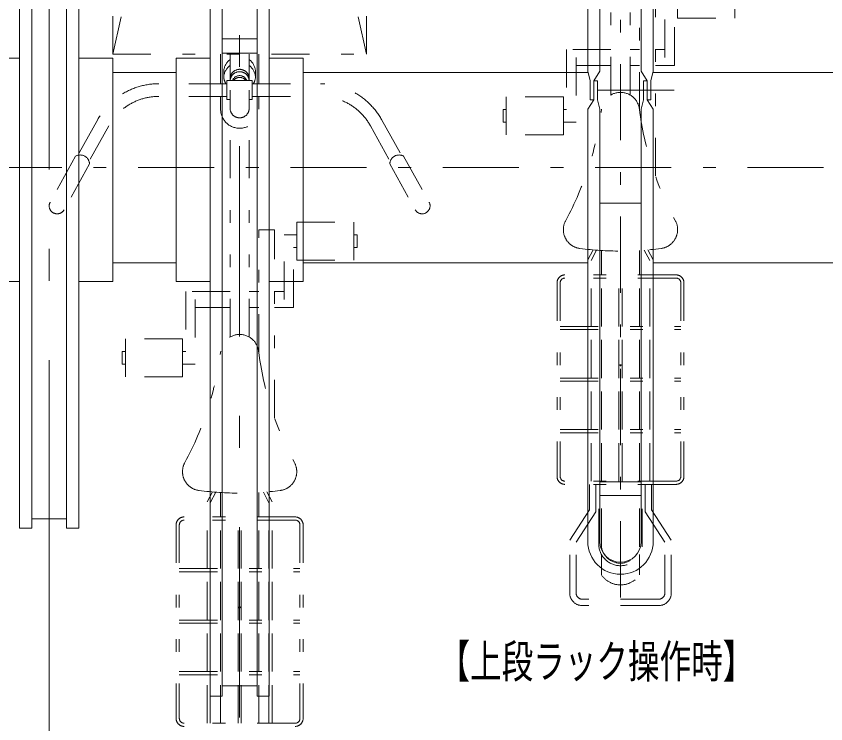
# Model space of a CAD drawing. Units: millimetres, scale not verified. Extents: x -5940 to 5940, y -4200 to 4200.
# Drawn here: x -3388 to -2113, y -2487 to -1372 of the extents above; entities that cross this region are included whole.
import ezdxf
from ezdxf.enums import TextEntityAlignment as Align

# ---------------------------------------------------------------- set-up
doc = ezdxf.new("R2010")
doc.units = ezdxf.units.MM
doc.header["$LTSCALE"] = 10
doc.header["$PDMODE"] = 32
doc.header["$PDSIZE"] = 2
doc.linetypes.add('USER3', pattern=[24, 12, -5, 2, -5])
doc.linetypes.add('USER4', pattern=[25, 6, -5, 2, -5, 2, -5])
for name, color, linetype, lineweight in [('0-0_0', 2, 'USER4', 18), ('0-2_2-0BOLD', 3, 'Continuous', 18), ('0-4_2-9', 6, 'USER4', 18), ('0-6_3-F', 7, 'Continuous', 18)]:
    doc.layers.add(name, color=color, linetype=linetype, lineweight=lineweight)
doc.styles.add('ＭＳ ゴシック', font='')
doc.styles.get('ＭＳ ゴシック').set_extended_font_data('MS Gothic')

# ---------------------------------------------------------------- blocks, each defined once
blk = doc.blocks.new('CCG2-RA-C-T3_3')
at = {"layer": '0-2_2-0BOLD', "color": 7}
for p, q in [((40, 60), (80, 60)), ((40, -60), (80, -60))]:
    blk.add_line(p, q, dxfattribs=at)
blk = doc.blocks.new('CCG2-L-T_2')
at = {"layer": '0-4_2-9', "color": 3, "linetype": 'USER3'}
blk.add_line((0, -346.493), (0, 309.718), dxfattribs=at)
at = {"layer": '0-4_2-9', "color": 7, "linetype": 'Continuous'}
for p, q in [((-18.64, -333.054), (-18.64, 279.078)), ((-11, -333.054), (-11, 279.078)), ((11, -333.054), (11, 279.078)), ((18.64, -333.054), (18.64, 279.078)), ((11, 81.092), (-11, 81.092)), ((11, 72.035), (-11, 72.035)), ((-40, -71.872), (-40, 69.043)), ((-40, 69.043), (-18.64, 69.043)), ((18.64, 69.043), (40, 69.043)), ((40, -71.872), (40, 69.043)), ((-40, -71.872), (-18.64, -71.872)), ((18.64, -71.872), (40, -71.872)), ((11, -326.493), (-11, -326.493)), ((-11, -333.054), (-18.64, -333.054)), ((18.64, -333.054), (11, -333.054))]:
    blk.add_line(p, q, dxfattribs=at)
blk = doc.blocks.new('CCG2-H-T_10')
at = {"layer": '0-4_2-9', "color": 3, "linetype": 'USER3'}
blk.add_line((0, -241.254), (0, 416), dxfattribs=at)
at = {"layer": '0-4_2-9', "color": 7, "linetype": 'Continuous'}
for p, q in [((-18.64, -227.2), (-18.64, 384.96)), ((-11, -227.2), (-11, 384.96)), ((11, -227.2), (11, 384.96)), ((18.64, -227.2), (18.64, 384.96)), ((-40, 69.043), (-18.64, 69.043)), ((18.64, 69.043), (40, 69.043)), ((40, -71.872), (40, 69.043)), ((-40, -71.872), (-18.64, -71.872)), ((18.64, -71.872), (40, -71.872)), ((-11, -221.254), (11, -221.254)), ((-11, -227.2), (-18.64, -227.2)), ((18.64, -227.2), (11, -227.2))]:
    blk.add_line(p, q, dxfattribs=at)
blk = doc.blocks.new('MKY-T_0')
at = {"layer": '0-6_3-F', "color": 3, "linetype": 'USER3'}
for p, q in [((0, -1897.03), (0, 133.31)), ((84.5, -1098.19), (-84.5, -1098.19))]:
    blk.add_line(p, q, dxfattribs=at)
at = {"layer": '0-6_3-F'}
for p, q in [((-51.5, -187.8), (-51.5, -1068.19)), ((-32.5, -187.8), (-32.5, -1068.19)), ((32.5, -187.8), (32.5, -1068.19)), ((51.5, -187.8), (51.5, -1068.19)), ((-32.5, -1068.19), (-42, -1083.19)), ((32.5, -1068.19), (42, -1083.19)), ((51.5, -1068.19), (48, -1083.19)), ((-42, -1083.19), (-42, -1113.19)), ((-36, -1083.19), (-42, -1083.19)), ((-36, -1083.19), (-36, -1113.19)), ((36, -1083.19), (36, -1113.19)), ((36, -1083.19), (42, -1083.19)), ((42, -1083.19), (42, -1113.19)), ((48, -1083.19), (48, -1113.19)), ((-42, -1113.19), (-51.5, -1128.19)), ((-42, -1113.19), (-48, -1113.19)), ((-32.5, -1128.19), (-36, -1113.19)), ((32.5, -1128.19), (36, -1113.19)), ((42, -1113.19), (51.5, -1128.19)), ((42, -1113.19), (48, -1113.19)), ((-51.5, -1128.19), (-51.5, -1809.17)), ((-32.5, -1128.19), (-32.5, -1809.17)), ((32.5, -1128.19), (32.5, -1809.17)), ((51.5, -1128.19), (51.5, -1809.17)), ((32.5, -1275.98), (-32.5, -1275.98)), ((32.5, -1715.12), (-32.5, -1715.12)), ((32.5, -1736.51), (-32.5, -1736.51))]:
    blk.add_line(p, q, dxfattribs=at)
blk.add_lwpolyline([(-51.5, -1068.19), (-48, -1083.19), (-48, -1113.19)], dxfattribs=at)
for radius in [51.5, 32.5]:
    blk.add_arc((0, -1809.17), radius, 180, 0, dxfattribs=at)
blk = doc.blocks.new('cyc-02h_11')
at = {"layer": '0-0_0'}
for p, q in [((-15, 791.3), (-15, 1124.14)), ((15, 791.3), (15, 1124.14)), ((180, 912.12), (180, 972.12)), ((30, 767.24), (30, 960.32)), ((55, 663.63), (55, 960.32)), ((70, 850.32), (70, 952.12)), ((90, 912.12), (180, 912.12)), ((30, 862.82), (15, 862.82)), ((70, 862.82), (55, 862.82)), ((-70, 850.32), (-70, 748.53)), ((-70, 837.82), (-15, 837.82)), ((15, 837.82), (30, 837.82)), ((-90, 788.52), (-90, 728.53)), ((-85, 768.53), (-90, 768.53)), ((-180, 748.53), (-185, 748.53)), ((-70, 748.53), (-90, 748.53)), ((-90, 728.53), (-180, 728.53)), ((-46.25, 530.24), (-37.54, 546.74)), ((-30, 507.82), (-30, 546.22)), ((30, 507.82), (30, 546.22)), ((46.25, 530.24), (37.54, 546.74)), ((-46.25, 426.57), (-46.25, 530.24)), ((46.25, 426.57), (46.25, 530.24)), ((87.5, 507.82), (-87.5, 507.82)), ((87.5, 502.82), (-87.5, 502.82)), ((-30, 426.57), (-30, 502.82)), ((-2.5, 426.57), (-2.5, 502.82)), ((2.5, 426.57), (2.5, 502.82)), ((30, 426.57), (30, 502.82)), ((-100, 495.32), (-100, 190.32)), ((-95, 495.32), (-95, 190.32)), ((95, 495.32), (95, 190.32)), ((100, 495.32), (100, 190.32)), ((-95, 426.57), (95, 426.57)), ((-95, 421.57), (95, 421.57)), ((-51.25, 345.32), (-51.25, 421.57)), ((-46.25, 345.32), (-46.25, 421.57)), ((-30, 345.32), (-30, 421.57)), ((-2.5, 345.32), (-2.5, 421.57)), ((2.5, 345.32), (2.5, 421.57)), ((30, 345.32), (30, 421.57)), ((46.25, 345.32), (46.25, 421.57)), ((51.25, 345.32), (51.25, 421.57)), ((-95, 345.32), (95, 345.32)), ((-95, 340.32), (95, 340.32)), ((-51.25, 264.07), (-51.25, 340.32)), ((-46.25, 264.07), (-46.25, 340.32)), ((-30, 264.07), (-30, 340.32)), ((-2.5, 264.07), (-2.5, 340.32)), ((2.5, 264.07), (2.5, 340.32)), ((30, 264.07), (30, 340.32)), ((46.25, 264.07), (46.25, 340.32)), ((51.25, 264.07), (51.25, 340.32)), ((-95, 264.07), (95, 264.07)), ((-95, 259.07), (95, 259.07)), ((-51.25, 182.82), (-51.25, 259.07)), ((-46.25, 182.82), (-46.25, 259.07)), ((-30, 182.82), (-30, 259.07)), ((-2.5, 182.82), (-2.5, 259.07)), ((2.5, 182.82), (2.5, 259.07)), ((30, 182.82), (30, 259.07)), ((46.25, 182.82), (46.25, 259.07)), ((51.25, 182.82), (51.25, 259.07)), ((87.5, 182.82), (-87.5, 182.82)), ((87.5, 177.82), (-87.5, 177.82)), ((-49, 137.42), (-49, 177.82)), ((-39, 134.46), (-39, 177.82)), ((-34, 79.49), (-34, 177.82)), ((-30, 79.62), (-30, 177.82)), ((30, 79.62), (30, 177.82)), ((34, 79.49), (34, 177.82)), ((39, 134.46), (39, 177.82)), ((49, 137.42), (49, 177.82)), ((-49, 137.42), (-80, 89.69)), ((-39, 134.46), (-70, 86.73)), ((39, 134.46), (70, 86.73)), ((49, 137.42), (80, 89.69)), ((-30, 35.12), (-30, 67.27)), ((30, 35.12), (30, 67.27))]:
    blk.add_line(p, q, dxfattribs=at)
for points in [[(90, 912.12), (90, 972.12), (180, 972.12)], [(55, 837.82), (85, 837.82), (85, 942.12)], [(-15, 862.82), (-85, 862.82), (-85, 758.53)], [(-90, 788.52), (-180, 788.52), (-180, 728.53)], [(-180, 768.53), (-185, 768.53), (-185, 748.53)], [(-51.25, 426.57), (-51.25, 531.48), (-42.97, 547.17)], [(51.25, 426.57), (51.25, 531.48), (42.97, 547.17)]]:
    blk.add_lwpolyline(points, dxfattribs=at)
for centre, radius, start, end in [((0, 765.32), 30, 7.23254, 172.76746), ((-525.78, 832.04), 500, 331.50226, 352.76733), ((525.78, 832.04), 500, 187.23267, 208.49774), ((-60, 579.17), 30, 151.50269, 262.66589), ((60, 579.17), 30, 277.33411, 28.49731), ((0, 1045.32), 500, 262.66566, 277.33434), ((-87.5, 495.32), 12.5, 90, 180), ((-87.5, 495.32), 7.5, 90, 180), ((87.5, 495.32), 12.5, 0, 90), ((87.5, 495.32), 7.5, 0, 90), ((-87.5, 190.32), 12.5, 180, 270), ((-87.5, 190.32), 7.5, 180, 270), ((87.5, 190.32), 7.5, 270, 0), ((87.5, 190.32), 12.5, 270, 0), ((0, 83.86), 34.28, 187.32401, 352.67599), ((0, 83.86), 30.28, 187.54919, 352.45081), ((0, 55.98), 36.54, 214.81581, 325.18419)]:
    blk.add_arc(centre, radius, start, end, dxfattribs=at)
at = {"layer": '0-2_2-0BOLD', "color": 4}
blk.add_point((0, 365.32), dxfattribs=at)
at = {"layer": '0-4_2-9', "color": 2}
for p, q in [((-80, 6.82), (-80, 89.69)), ((80, 6.82), (80, 89.69)), ((-70, 6.82), (-70, 86.73)), ((70, 6.82), (70, 86.73)), ((60, -3.18), (-60, -3.18)), ((60, -13.18), (-60, -13.18))]:
    blk.add_line(p, q, dxfattribs=at)
for centre, radius, start, end in [((-60, 6.82), 20, 180, 270), ((-60, 6.82), 10, 180, 270), ((60, 6.82), 10, 270, 0), ((60, 6.82), 20, 270, 0)]:
    blk.add_arc(centre, radius, start, end, dxfattribs=at)
blk = doc.blocks.new('cyc-02h2_12')
at = {"layer": '0-0_0'}
for p, q in [((-200, 1236.94), (-200, 1495.5)), ((200, 1236.94), (200, 1495.5)), ((200, 1236.94), (180, 1323.71)), ((-200, 1236.94), (200, 1236.94)), ((-30, 1190.32), (-30, 1236.94)), ((-15, 1195.32), (-15, 1236.94)), ((15, 1195.32), (15, 1236.94)), ((30, 1190.32), (30, 1236.94)), ((-25, 1200.89), (-25, 1210.17)), ((25, 1200.89), (25, 1210.17)), ((-20, 1190.32), (-127.4, 1190.32)), ((-20, 1195.32), (20, 1195.32)), ((-20, 1165.32), (-20, 1195.32)), ((20, 1165.32), (20, 1195.32)), ((20, 1190.32), (127.4, 1190.32)), ((-15, 1151.55), (-15, 1180.32)), ((15, 1151.55), (15, 1180.32)), ((-20, 1170.32), (-127.4, 1170.32)), ((-30, 1150.12), (-30, 1170.32)), ((-15, 1165.32), (-20, 1165.32)), ((15, 1165.32), (20, 1165.32)), ((20, 1170.32), (127.4, 1170.32)), ((30, 1150.12), (30, 1170.32)), ((-223.6, 1133.67), (-254.7, 1077.59)), ((-206.11, 1123.97), (-237.21, 1067.89)), ((-15, 791.3), (-15, 1124.14)), ((15, 791.3), (15, 1124.14)), ((206.11, 1123.97), (237.21, 1067.89)), ((223.6, 1133.67), (254.7, 1077.59)), ((-258.35, 1076.16), (-298.43, 1003.88)), ((258.35, 1076.16), (298.43, 1003.88)), ((-236.48, 1064.04), (-276.57, 991.76)), ((236.48, 1064.04), (276.57, 991.76)), ((180, 912.12), (180, 972.12)), ((55, 960.32), (30, 960.32)), ((30, 767.24), (30, 960.32)), ((55, 663.63), (55, 960.32)), ((70, 952.12), (90, 952.12)), ((70, 850.32), (70, 952.12)), ((180, 952.12), (185, 952.12)), ((185, 932.12), (185, 952.12)), ((85, 932.12), (90, 932.12)), ((180, 932.12), (185, 932.12)), ((90, 912.12), (180, 912.12)), ((30, 862.82), (15, 862.82)), ((70, 862.82), (55, 862.82)), ((-70, 850.32), (-70, 748.53)), ((-70, 837.82), (-15, 837.82)), ((15, 837.82), (30, 837.82)), ((-90, 788.52), (-90, 728.53)), ((-85, 768.53), (-90, 768.53)), ((-180, 748.53), (-185, 748.53)), ((-70, 748.53), (-90, 748.53)), ((-90, 728.53), (-180, 728.53)), ((-46.25, 530.24), (-37.54, 546.74)), ((-30, 507.82), (-30, 546.22)), ((30, 507.82), (30, 546.22)), ((46.25, 530.24), (37.54, 546.74)), ((-46.25, 426.57), (-46.25, 530.24)), ((46.25, 426.57), (46.25, 530.24)), ((87.5, 507.82), (-87.5, 507.82)), ((87.5, 502.82), (-87.5, 502.82)), ((-30, 426.57), (-30, 502.82)), ((-2.5, 426.57), (-2.5, 502.82)), ((2.5, 426.57), (2.5, 502.82)), ((30, 426.57), (30, 502.82)), ((-100, 495.32), (-100, 190.32)), ((-95, 495.32), (-95, 190.32)), ((95, 495.32), (95, 190.32)), ((100, 495.32), (100, 190.32)), ((-95, 426.57), (95, 426.57)), ((-95, 421.57), (95, 421.57)), ((-51.25, 345.32), (-51.25, 421.57)), ((-46.25, 345.32), (-46.25, 421.57)), ((-30, 345.32), (-30, 421.57)), ((-2.5, 345.32), (-2.5, 421.57)), ((2.5, 345.32), (2.5, 421.57)), ((30, 345.32), (30, 421.57)), ((46.25, 345.32), (46.25, 421.57)), ((51.25, 345.32), (51.25, 421.57)), ((-95, 345.32), (95, 345.32)), ((-95, 340.32), (95, 340.32)), ((-51.25, 264.07), (-51.25, 340.32)), ((-46.25, 264.07), (-46.25, 340.32)), ((-30, 264.07), (-30, 340.32)), ((-2.5, 264.07), (-2.5, 340.32)), ((2.5, 264.07), (2.5, 340.32)), ((30, 264.07), (30, 340.32)), ((46.25, 264.07), (46.25, 340.32)), ((51.25, 264.07), (51.25, 340.32)), ((-95, 264.07), (95, 264.07)), ((-95, 259.07), (95, 259.07)), ((-51.25, 182.82), (-51.25, 259.07)), ((-46.25, 182.82), (-46.25, 259.07)), ((-30, 182.82), (-30, 259.07)), ((-2.5, 182.82), (-2.5, 259.07)), ((2.5, 182.82), (2.5, 259.07)), ((30, 182.82), (30, 259.07)), ((46.25, 182.82), (46.25, 259.07)), ((51.25, 182.82), (51.25, 259.07)), ((87.5, 182.82), (-87.5, 182.82))]:
    blk.add_line(p, q, dxfattribs=at)
for points in [[(-200, 1236.94), (-180, 1323.71), (-180, 1505.14), (180, 1505.14)], [(90, 912.12), (90, 972.12), (180, 972.12)], [(55, 837.82), (85, 837.82), (85, 942.12)], [(-15, 862.82), (-85, 862.82), (-85, 758.53)], [(-90, 788.52), (-180, 788.52), (-180, 728.53)], [(-180, 768.53), (-185, 768.53), (-185, 748.53)], [(-51.25, 426.57), (-51.25, 531.48), (-42.97, 547.17)], [(51.25, 426.57), (51.25, 531.48), (42.97, 547.17)]]:
    blk.add_lwpolyline(points, dxfattribs=at)
for centre, radius, start, end in [((0, 1208.32), 25.07, 126.75249, 175.75458), ((0, 1208.32), 25.07, 4.24542, 53.24751), ((0, 1199.04), 25.07, 126.75249, 175.75458), ((0, 1197.92), 15.04, 4.25383, 175.74617), ((0, 1199.04), 25.07, 4.24542, 53.24751), ((0, 1202.75), 25.07, 184.24712, 209.71584), ((0, 1194.21), 15.04, 4.25383, 175.74617), ((0, 1191.07), 12, 20.76015, 159.23985), ((0, 1188.28), 12, 35.90829, 144.09171), ((0, 1202.75), 25.07, 330.28416, 355.75288), ((-127.4, 1080.32), 110, 90, 150.9888), ((127.4, 1080.32), 110, 29.0112, 90), ((-127.4, 1080.32), 90, 90, 150.9888), ((127.4, 1080.32), 90, 29.0112, 90), ((0, 1150.12), 30, 180, 0), ((0, 1151.55), 15, 180, 0), ((-251.2, 1063.28), 14.73, 2.96272, 119.01704), ((251.2, 1063.28), 14.73, 60.98296, 177.03728), ((-287.5, 997.82), 12.5, 150.98737, 330.98737), ((287.5, 997.82), 12.5, 209.01263, 29.01263), ((0, 765.32), 30, 7.23254, 172.76746), ((-525.78, 832.04), 500, 331.50226, 352.76733), ((525.78, 832.04), 500, 187.23267, 208.49774), ((-60, 579.17), 30, 151.50269, 262.66589), ((60, 579.17), 30, 277.33411, 28.49731), ((0, 1045.32), 500, 262.66566, 277.33434), ((-87.5, 495.32), 12.5, 90, 180), ((-87.5, 495.32), 7.5, 90, 180), ((87.5, 495.32), 12.5, 0, 90), ((87.5, 495.32), 7.5, 0, 90), ((-87.5, 190.32), 12.5, 180, 270), ((-87.5, 190.32), 7.5, 180, 270), ((87.5, 190.32), 7.5, 270, 0), ((87.5, 190.32), 12.5, 270, 0)]:
    blk.add_arc(centre, radius, start, end, dxfattribs=at)
at = {"layer": '0-2_2-0BOLD', "color": 4}
blk.add_point((0, 365.32), dxfattribs=at)

msp = doc.modelspace()

# ---------------------------------------------------------------- linework, layer by layer
at = {"layer": '0-2_2-0BOLD', "color": 7}
for p, q in [((-2936.21, -1460.28), (-2487.28, -1460.28)), ((-2385.13, -1460.28), (-1736.21, -1460.28)), ((-2936.21, -1760.28), (-2487.71, -1760.28)), ((-2384.71, -1760.28), (-1736.21, -1760.28))]:
    msp.add_line(p, q, dxfattribs=at)
at = {"layer": '0-2_2-0BOLD', "linetype": 'USER3'}
msp.add_line((-4396.21, -1610.28), (-26.21, -1610.28), dxfattribs=at)
at = {"layer": '0-2_2-0BOLD'}
msp.add_line((-3336.21, -2845.08), (-3336.21, -2173.71), dxfattribs=at)

# ---------------------------------------------------------------- block references
for name, p in [('MKY-T_0', (-2436.21, -390.28)), ('cyc-02h_11', (-2436.21, -2287.09)), ('cyc-02h2_12', (-3036.21, -2668.4))]:
    msp.add_blockref(name, p, dxfattribs=at)
at = {"layer": '0-2_2-0BOLD', "xscale": 2.5, "yscale": 2.5}
for name, p in [('CCG2-H-T_10', (-3336.21, -1610.28)), ('CCG2-L-T_2', (-3036.21, -1610.28)), ('CCG2-RA-C-T3_3', (-3336.21, -1610.28))]:
    msp.add_blockref(name, p, dxfattribs=at)

# ---------------------------------------------------------------- texts
at = {"layer": '0-2_2-0BOLD', "color": 7, "style": 'ＭＳ ゴシック', "width": 0.7}
msp.add_text('【上段ラック操作時】', height=52.1, dxfattribs=at).set_placement((-2722.9, -2429.82), align=Align.BOTTOM_LEFT)

doc.saveas('drawing.dxf')
